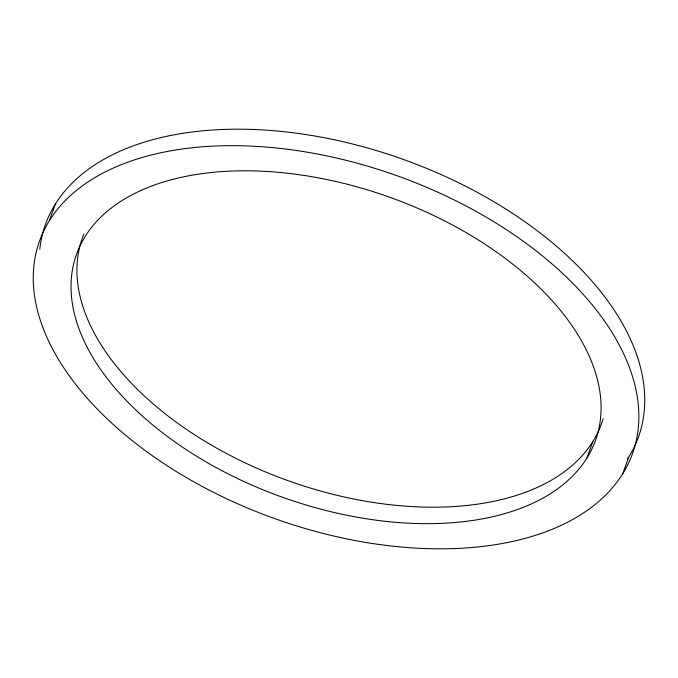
<?xml version="1.0" encoding="UTF-8"?>
<svg xmlns="http://www.w3.org/2000/svg" width="678" height="678" viewBox="0 0 678 678"><rect width="100%" height="100%" fill="white"/><g stroke="black" fill="none" stroke-linecap="round" stroke-linejoin="round"><path stroke-width="1.02" d="M49.375 220.697L55.274 204.222M586.962 457.989A275.675 159.305 19.7 0 0 284.523 172.915A275.675 159.305 19.7 0 0 136.668 410.8A275.675 159.305 19.7 0 0 586.962 457.989L592.86 441.522M622.726 473.778A314.965 182.009 19.7 0 0 277.183 148.075A314.965 182.009 19.7 0 0 108.243 419.86A314.965 182.009 19.7 0 0 622.726 473.778L628.625 457.303M39.799 249.148A314.965 182.009 19.7 0 1 402.834 159.245A314.965 182.009 19.7 0 1 627.557 458.989M603.132 418.648A275.675 159.305 19.7 0 1 289.209 481.083A275.675 159.305 19.7 0 1 83.886 233.978"/></g></svg>
